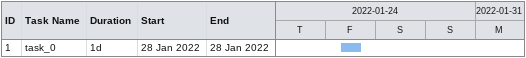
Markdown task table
| ID | Task | Duration | Start | Finish |
|---|---|---|---|---|
| 1 | task_0 | 1d | 2022-01-28 | 2022-01-28 |
